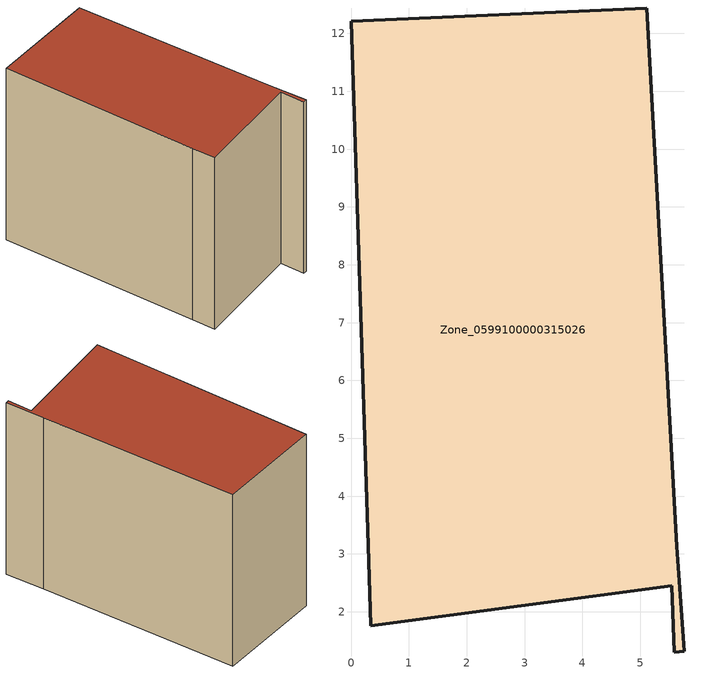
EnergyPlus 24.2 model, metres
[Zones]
Zone_0599100000315026
 floor ground (C_G): 5.59,1.3 5.54,2.45 0.34,1.76 0.3,2.87 0,12.21 5.11,12.44 5.63,3.13 5.76,1.31 z0
 wall outside (C_F): 5.59,1.3 5.76,1.31 5.63,3.13 5.11,12.44 0,12.21 0.3,2.87 0.34,1.76 5.54,2.45 5.59,1.3 z0:8.55
 roof outside (C_R): 5.54,2.45 5.59,1.3 5.76,1.31 5.63,3.13 5.11,12.44 0,12.21 0.3,2.87 0.34,1.76 z8.55
[BUILDING]
Pand.0599100000315026: North Axis=0; Terrain=City; Loads Convergence Tolerance Value=0.04; Temperature Convergence Tolerance Value=0.4; Solar Distribution=FullExterior; Maximum Number of Warmup Days=25; Minimum Number of Warmup Days=1
[Site:Location]
Rotterdam.The.Hague.AP_ZH_NLD Design_Conditions: Latitude=51.96; Longitude=4.45; Time Zone=1; Elevation=-4.5
[SITE:GROUNDTEMPERATURE:BUILDINGSURFACE]
18, 18, 18, 18, 18, 18, 18, 18, 18, 18, 18, 18
[MATERIAL] Thermal Absorptance=0.9; Solar Absorptance=0.7; Visible Absorptance=0.7
Name | Roughness | Thickness | Conductivity | Density | Specific Heat
G.TI.1975-1991 | MediumSmooth | 0.15 | 0.288461 | 540 | 1210
F.TI.1975-1991 | Rough | 0.3 | 0.230769 | 1920 | 840
R.TI.1975-1991 | MediumRough | 0.2 | 0.153846 | 1500 | 1000
[CONSTRUCTION]
C_G: G.TI.1975-1991
C_F: F.TI.1975-1991
C_R: R.TI.1975-1991
[ZONE]
Zone_0599100000315026: Type=1; Multiplier=1; Ceiling Height=Autocalculate; Volume=Autocalculate; Floor Area=autocalculate; Part of Total Floor Area=Yes
[ZONEINFILTRATION:DESIGNFLOWRATE]
Infil_Zone_0599100000315026: Zone or ZoneList or Space or SpaceList=Zone_0599100000315026; Schedule=AlwaysOn; Design Flow Rate Calculation Method=Flow/Area; Flow Rate per Floor Area=0.003; Constant Term Coefficient=1; Temperature Term Coefficient=0; Velocity Term Coefficient=0; Velocity Squared Term Coefficient=0
[HVACTEMPLATE:ZONE:IDEALLOADSAIRSYSTEM]
Zone_0599100000315026: Maximum Heating Supply Air Temperature=50; Minimum Cooling Supply Air Temperature=13; Maximum Heating Supply Air Humidity Ratio=0.0156; Minimum Cooling Supply Air Humidity Ratio=0.0077; Heating Limit=NoLimit; Cooling Limit=NoLimit; Dehumidification Control Type=ConstantSensibleHeatRatio; Cooling Sensible Heat Ratio=0.7; Dehumidification Setpoint=60; Humidification Control Type=None; Humidification Setpoint=30; Outdoor Air Method=None; Outdoor Air Flow Rate per Person=0.00944; Outdoor Air Flow Rate per Zone Floor Area=0; Outdoor Air Flow Rate per Zone=0; Demand Controlled Ventilation Type=None; Outdoor Air Economizer Type=NoEconomizer; Heat Recovery Type=None; Sensible Heat Recovery Effectiveness=0.7; Latent Heat Recovery Effectiveness=0.65
[ZONECONTROL:THERMOSTAT]
ThermostatControl_Zone_0599100000315026: Zone or ZoneList=Zone_0599100000315026; Control Type Schedule=DualSetpointControlType; Control 1=Thermostat_Zone_0599100000315026; Temperature Difference Between Cutout And Setpoint=0
[THERMOSTATSETPOINT:DUALSETPOINT]
Thermostat_Zone_0599100000315026: Heating Setpoint Temperature Schedule=HeatingSetpoint_Zone_0599100000315026; Cooling Setpoint Temperature Schedule=CoolingSetpoint_Zone_0599100000315026
[SCHEDULE:COMPACT]
HeatingSetpoint_Zone_0599100000315026: Through: 12/31, For: AllDays, Until: 24:00, 21
CoolingSetpoint_Zone_0599100000315026: Through: 12/31, For: AllDays, Until: 24:00, 24
DualSetpointControlType: Through: 12/31, For: AllDays, Until: 24:00, 4
AlwaysOn: Through: 12/31, For: AllDays, Until: 24:00, 1
